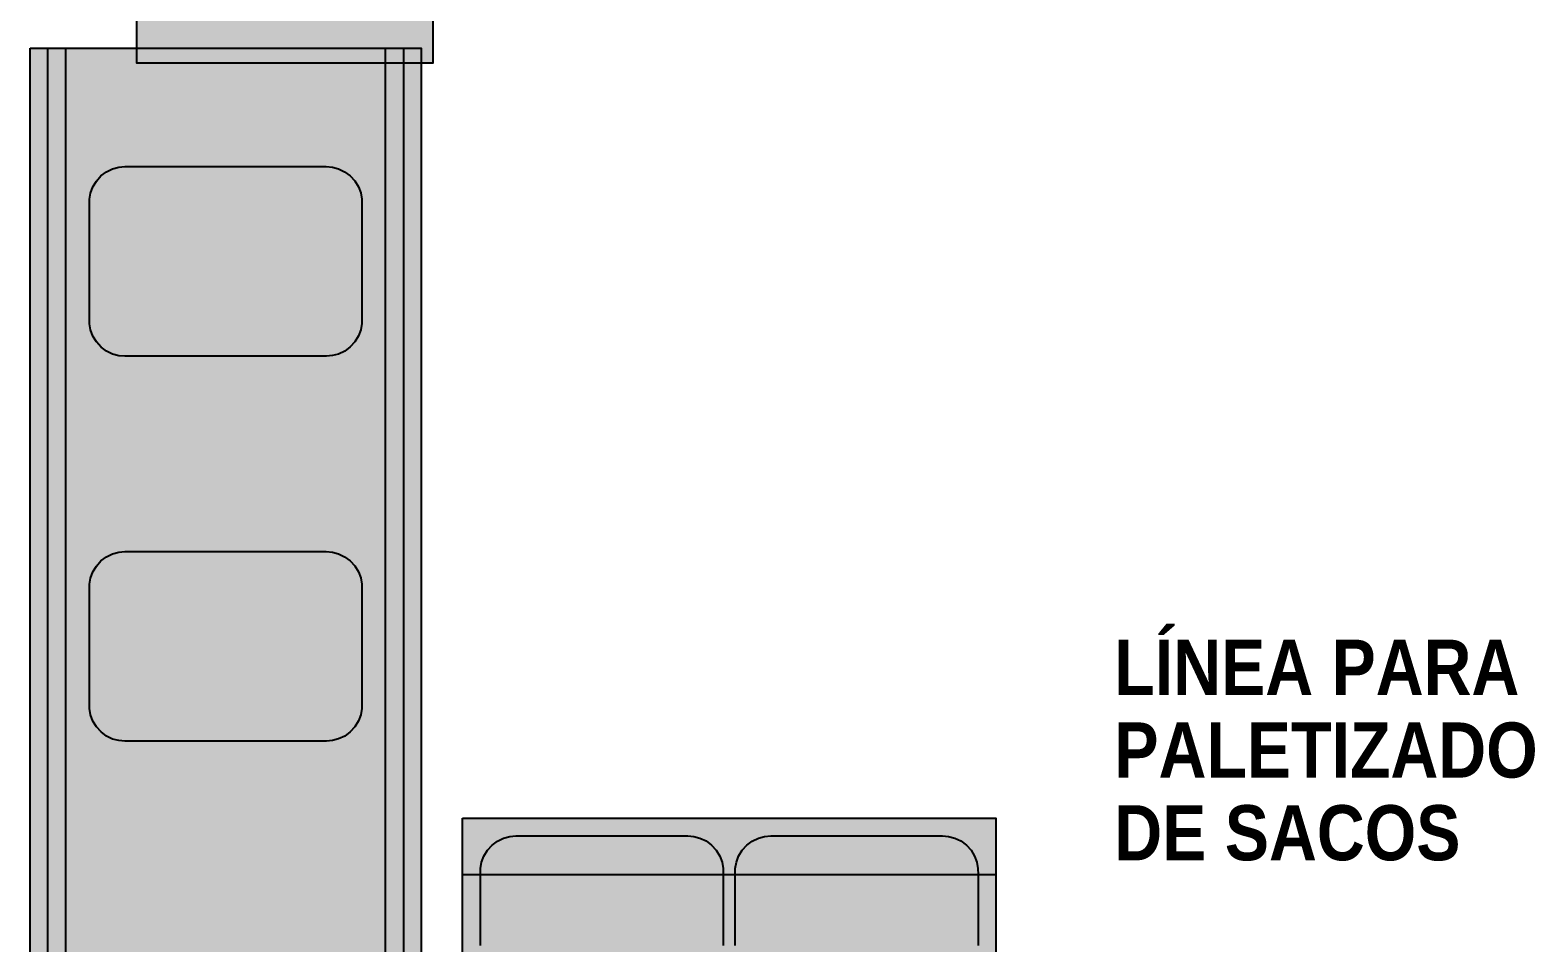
# Model space of a CAD drawing. Header units: metres. Extents: x 0 to 115, y 0 to 64.
# Drawn here: x 89.84 to 94.92, y 38.08 to 41.16 of the extents above; entities that cross this region are included whole.
import ezdxf

# ---------------------------------------------------------------- set-up
doc = ezdxf.new("R2010")
doc.units = ezdxf.units.M
for name, color, linetype, lineweight in [('G-ETIQUETA', 4, 'Continuous', 18), ('M-EQUIPO', 7, 'Continuous', 25), ('M-EQUIPO-RELLENO', 8, 'Continuous', 0)]:
    doc.layers.add(name, color=color, linetype=linetype, lineweight=lineweight)
doc.styles.add('PLANO', font='arial.ttf')
doc.styles.add('PLANO_N', font='arialbd.ttf')

# ---------------------------------------------------------------- blocks, each defined once
blk = doc.blocks.new('EQ_DOL-501')
at = {"layer": 'M-EQUIPO-RELLENO', "true_color": 0x3d4348}
h = blk.add_hatch(color=7, dxfattribs=at)
h.dxf.hatch_style = 1
h.paths.add_polyline_path([(-0.5, -0.6), (0.5, -0.6), (0.5, -1.65), (-0.5, -1.65)])
at = {"layer": 'M-EQUIPO'}
blk.add_lwpolyline([(-0.5, -0.6), (0.5, -0.6), (0.5, -1.65), (-0.5, -1.65)], close=True, dxfattribs=at)
at = {"layer": 'G-ETIQUETA', "style": 'PLANO', "flags": 1}
for tag, p in [('TAG', (0, 0)), ('NOMBRE', (0, -0.25)), ('AREA', (0, -0.5)), ('FUNCION', (0, -0.75)), ('CONFIANZA', (0, -1))]:
    blk.add_attdef(tag, p, '', height=0.15, dxfattribs=at)
blk = doc.blocks.new('EQ_paletizado')
at = {"layer": 'M-EQUIPO-RELLENO', "true_color": 0x5b7894}
h = blk.add_hatch(color=7, dxfattribs=at)
h.dxf.hatch_style = 1
h.paths.add_polyline_path([(-1.36, 2.3), (-1.24, 2.3), (-1.24, -1.4), (-1.36, -1.4)])
at = {"layer": 'M-EQUIPO-RELLENO', "true_color": 0xcfd5db}
h = blk.add_hatch(color=7, dxfattribs=at)
h.dxf.hatch_style = 1
h.paths.add_polyline_path([(-1.3, 2.3), (-0.1, 2.3), (-0.1, -1.4), (-1.3, -1.4)])
at = {"layer": 'M-EQUIPO-RELLENO', "true_color": 0x5b7894}
h = blk.add_hatch(color=7, dxfattribs=at)
h.dxf.hatch_style = 1
h.paths.add_polyline_path([(-0.16, 2.3), (-0.04, 2.3), (-0.04, -1.4), (-0.16, -1.4)])
at = {"layer": 'M-EQUIPO-RELLENO', "true_color": 0xefe2c4}
h = blk.add_hatch(color=7, dxfattribs=at)
h.dxf.hatch_style = 1
h.paths.add_polyline_path([(-1.04, 1.9), (-1.02, 1.9), (-1, 1.9), (-0.98, 1.9), (-0.96, 1.9), (-0.94, 1.9), (-0.92, 1.9), (-0.9001, 1.9), (-0.8801, 1.9), (-0.8601, 1.9), (-0.8401, 1.9), (-0.8201, 1.9), (-0.8001, 1.9), (-0.7801, 1.9), (-0.7601, 1.9), (-0.7401, 1.9), (-0.7201, 1.9), (-0.7001, 1.9), (-0.6801, 1.9), (-0.6602, 1.9), (-0.6402, 1.9), (-0.6202, 1.9), (-0.6002, 1.9), (-0.5802, 1.9), (-0.5602, 1.9), (-0.5402, 1.9), (-0.5202, 1.9), (-0.5002, 1.9), (-0.4802, 1.9), (-0.4602, 1.9), (-0.4402, 1.9), (-0.4203, 1.9), (-0.4003, 1.9), (-0.3803, 1.9), (-0.3603, 1.9), (-0.3397, 1.8983), (-0.3187, 1.8927), (-0.2982, 1.8829), (-0.2795, 1.869), (-0.2638, 1.8518), (-0.2519, 1.8321), (-0.2441, 1.8111), (-0.2404, 1.7902), (-0.24, 1.7701), (-0.24, 1.7501), (-0.24, 1.7301), (-0.24, 1.7101), (-0.24, 1.6901), (-0.24, 1.6701), (-0.24, 1.6501), (-0.24, 1.6301), (-0.24, 1.6101), (-0.24, 1.5901), (-0.24, 1.5701), (-0.24, 1.5502), (-0.24, 1.5302), (-0.24, 1.5102), (-0.24, 1.4902), (-0.24, 1.4702), (-0.24, 1.4502), (-0.24, 1.4302), (-0.24, 1.4102), (-0.24, 1.3902), (-0.2404, 1.3701), (-0.244, 1.3492), (-0.2517, 1.3282), (-0.2636, 1.3085), (-0.2793, 1.2912), (-0.2979, 1.2773), (-0.3184, 1.2674), (-0.3394, 1.2618), (-0.36, 1.26), (-0.38, 1.26), (-0.4, 1.26), (-0.42, 1.26), (-0.44, 1.26), (-0.46, 1.26), (-0.48, 1.26), (-0.4999, 1.26), (-0.5199, 1.26), (-0.5399, 1.26), (-0.5599, 1.26), (-0.5799, 1.26), (-0.5999, 1.26), (-0.6199, 1.26), (-0.6399, 1.26), (-0.6599, 1.26), (-0.6799, 1.26), (-0.6999, 1.26), (-0.7199, 1.26), (-0.7398, 1.26), (-0.7598, 1.26), (-0.7798, 1.26), (-0.7998, 1.26), (-0.8198, 1.26), (-0.8398, 1.26), (-0.8598, 1.26), (-0.8798, 1.26), (-0.8998, 1.26), (-0.9198, 1.26), (-0.9398, 1.26), (-0.9598, 1.26), (-0.9797, 1.26), (-0.9997, 1.26), (-1.0197, 1.26), (-1.0397, 1.26), (-1.0603, 1.2617), (-1.0813, 1.2673), (-1.1018, 1.2771), (-1.1205, 1.291), (-1.1362, 1.3082), (-1.1481, 1.3279), (-1.1559, 1.3489), (-1.1596, 1.3698), (-1.16, 1.3899), (-1.16, 1.4099), (-1.16, 1.4299), (-1.16, 1.4499), (-1.16, 1.4699), (-1.16, 1.4899), (-1.16, 1.5099), (-1.16, 1.5299), (-1.16, 1.5499), (-1.16, 1.5699), (-1.16, 1.5899), (-1.16, 1.6098), (-1.16, 1.6298), (-1.16, 1.6498), (-1.16, 1.6698), (-1.16, 1.6898), (-1.16, 1.7098), (-1.16, 1.7298), (-1.16, 1.7498), (-1.16, 1.7698), (-1.1596, 1.7899), (-1.156, 1.8108), (-1.1483, 1.8318), (-1.1364, 1.8515), (-1.1207, 1.8688), (-1.1021, 1.8827), (-1.0816, 1.8926), (-1.0606, 1.8982)])
h = blk.add_hatch(color=7, dxfattribs=at)
h.dxf.hatch_style = 1
h.paths.add_polyline_path([(-1.04, 0.6), (-1.02, 0.6), (-1, 0.6), (-0.98, 0.6), (-0.96, 0.6), (-0.94, 0.6), (-0.92, 0.6), (-0.9001, 0.6), (-0.8801, 0.6), (-0.8601, 0.6), (-0.8401, 0.6), (-0.8201, 0.6), (-0.8001, 0.6), (-0.7801, 0.6), (-0.7601, 0.6), (-0.7401, 0.6), (-0.7201, 0.6), (-0.7001, 0.6), (-0.6801, 0.6), (-0.6602, 0.6), (-0.6402, 0.6), (-0.6202, 0.6), (-0.6002, 0.6), (-0.5802, 0.6), (-0.5602, 0.6), (-0.5402, 0.6), (-0.5202, 0.6), (-0.5002, 0.6), (-0.4802, 0.6), (-0.4602, 0.6), (-0.4402, 0.6), (-0.4203, 0.6), (-0.4003, 0.6), (-0.3803, 0.6), (-0.3603, 0.6), (-0.3397, 0.5983), (-0.3187, 0.5927), (-0.2982, 0.5829), (-0.2795, 0.569), (-0.2638, 0.5518), (-0.2519, 0.5321), (-0.2441, 0.5111), (-0.2404, 0.4902), (-0.24, 0.4701), (-0.24, 0.4501), (-0.24, 0.4301), (-0.24, 0.4101), (-0.24, 0.3901), (-0.24, 0.3701), (-0.24, 0.3501), (-0.24, 0.3301), (-0.24, 0.3101), (-0.24, 0.2901), (-0.24, 0.2701), (-0.24, 0.2502), (-0.24, 0.2302), (-0.24, 0.2102), (-0.24, 0.1902), (-0.24, 0.1702), (-0.24, 0.1502), (-0.24, 0.1302), (-0.24, 0.1102), (-0.24, 0.0902), (-0.2404, 0.0701), (-0.244, 0.0492), (-0.2517, 0.0282), (-0.2636, 0.0085), (-0.2793, -0.0088), (-0.2979, -0.0227), (-0.3184, -0.0326), (-0.3394, -0.0382), (-0.36, -0.04), (-0.38, -0.04), (-0.4, -0.04), (-0.42, -0.04), (-0.44, -0.04), (-0.46, -0.04), (-0.48, -0.04), (-0.4999, -0.04), (-0.5199, -0.04), (-0.5399, -0.04), (-0.5599, -0.04), (-0.5799, -0.04), (-0.5999, -0.04), (-0.6199, -0.04), (-0.6399, -0.04), (-0.6599, -0.04), (-0.6799, -0.04), (-0.6999, -0.04), (-0.7199, -0.04), (-0.7398, -0.04), (-0.7598, -0.04), (-0.7798, -0.04), (-0.7998, -0.04), (-0.8198, -0.04), (-0.8398, -0.04), (-0.8598, -0.04), (-0.8798, -0.04), (-0.8998, -0.04), (-0.9198, -0.04), (-0.9398, -0.04), (-0.9598, -0.04), (-0.9797, -0.04), (-0.9997, -0.04), (-1.0197, -0.04), (-1.0397, -0.04), (-1.0603, -0.0383), (-1.0813, -0.0327), (-1.1018, -0.0229), (-1.1205, -0.009), (-1.1362, 0.0082), (-1.1481, 0.0279), (-1.1559, 0.0489), (-1.1596, 0.0698), (-1.16, 0.0899), (-1.16, 0.1099), (-1.16, 0.1299), (-1.16, 0.1499), (-1.16, 0.1699), (-1.16, 0.1899), (-1.16, 0.2099), (-1.16, 0.2299), (-1.16, 0.2499), (-1.16, 0.2699), (-1.16, 0.2899), (-1.16, 0.3098), (-1.16, 0.3298), (-1.16, 0.3498), (-1.16, 0.3698), (-1.16, 0.3898), (-1.16, 0.4098), (-1.16, 0.4298), (-1.16, 0.4498), (-1.16, 0.4698), (-1.1596, 0.4899), (-1.156, 0.5108), (-1.1483, 0.5318), (-1.1364, 0.5515), (-1.1207, 0.5688), (-1.1021, 0.5827), (-1.0816, 0.5926), (-1.0606, 0.5982)])
at = {"layer": 'M-EQUIPO-RELLENO', "true_color": 0xd9b98a}
h = blk.add_hatch(color=7, dxfattribs=at)
h.dxf.hatch_style = 1
h.paths.add_polyline_path([(0.1, -0.3), (1.9, -0.3), (1.9, -2.2), (0.1, -2.2)])
at = {"layer": 'M-EQUIPO-RELLENO', "true_color": 0xefe2c4}
h = blk.add_hatch(color=7, dxfattribs=at)
h.dxf.hatch_style = 1
h.paths.add_polyline_path([(0.28, -0.36), (0.3, -0.36), (0.32, -0.36), (0.34, -0.36), (0.36, -0.36), (0.38, -0.36), (0.3999, -0.36), (0.4199, -0.36), (0.4399, -0.36), (0.4599, -0.36), (0.4799, -0.36), (0.4999, -0.36), (0.5199, -0.36), (0.5399, -0.36), (0.5599, -0.36), (0.5799, -0.36), (0.5998, -0.36), (0.6198, -0.36), (0.6398, -0.36), (0.6598, -0.36), (0.6798, -0.36), (0.6998, -0.36), (0.7198, -0.36), (0.7398, -0.36), (0.7598, -0.36), (0.7798, -0.36), (0.7998, -0.36), (0.8197, -0.36), (0.8397, -0.36), (0.8597, -0.36), (0.8803, -0.3617), (0.9013, -0.3673), (0.9218, -0.3771), (0.9405, -0.391), (0.9562, -0.4082), (0.9681, -0.4279), (0.9759, -0.4489), (0.9796, -0.4698), (0.98, -0.4899), (0.98, -0.5099), (0.98, -0.5299), (0.98, -0.5499), (0.98, -0.5699), (0.98, -0.5899), (0.98, -0.6099), (0.98, -0.6299), (0.98, -0.6499), (0.98, -0.6698), (0.98, -0.6898), (0.98, -0.7098), (0.98, -0.7298), (0.98, -0.7498), (0.98, -0.7698), (0.98, -0.7898), (0.9796, -0.8099), (0.976, -0.8309), (0.9683, -0.8518), (0.9564, -0.8715), (0.9407, -0.8888), (0.9221, -0.9027), (0.9016, -0.9126), (0.8806, -0.9182), (0.86, -0.92), (0.84, -0.92), (0.82, -0.92), (0.8, -0.92), (0.78, -0.92), (0.76, -0.92), (0.7401, -0.92), (0.7201, -0.92), (0.7001, -0.92), (0.6801, -0.92), (0.6601, -0.92), (0.6401, -0.92), (0.6201, -0.92), (0.6001, -0.92), (0.5801, -0.92), (0.5601, -0.92), (0.5402, -0.92), (0.5202, -0.92), (0.5002, -0.92), (0.4802, -0.92), (0.4602, -0.92), (0.4402, -0.92), (0.4202, -0.92), (0.4002, -0.92), (0.3802, -0.92), (0.3602, -0.92), (0.3402, -0.92), (0.3203, -0.92), (0.3003, -0.92), (0.2803, -0.92), (0.2597, -0.9183), (0.2387, -0.9127), (0.2182, -0.9029), (0.1995, -0.889), (0.1838, -0.8718), (0.1719, -0.8521), (0.1641, -0.8311), (0.1604, -0.8102), (0.16, -0.7901), (0.16, -0.7701), (0.16, -0.7501), (0.16, -0.7301), (0.16, -0.7101), (0.16, -0.6901), (0.16, -0.6701), (0.16, -0.6501), (0.16, -0.6301), (0.16, -0.6102), (0.16, -0.5902), (0.16, -0.5702), (0.16, -0.5502), (0.16, -0.5302), (0.16, -0.5102), (0.16, -0.4902), (0.1604, -0.4701), (0.164, -0.4491), (0.1717, -0.4282), (0.1836, -0.4085), (0.1993, -0.3912), (0.2179, -0.3773), (0.2384, -0.3674), (0.2594, -0.3618)])
h = blk.add_hatch(color=7, dxfattribs=at)
h.dxf.hatch_style = 1
h.paths.add_polyline_path([(1.14, -0.36), (1.16, -0.36), (1.18, -0.36), (1.2, -0.36), (1.22, -0.36), (1.24, -0.36), (1.2599, -0.36), (1.2799, -0.36), (1.2999, -0.36), (1.3199, -0.36), (1.3399, -0.36), (1.3599, -0.36), (1.3799, -0.36), (1.3999, -0.36), (1.4199, -0.36), (1.4399, -0.36), (1.4598, -0.36), (1.4798, -0.36), (1.4998, -0.36), (1.5198, -0.36), (1.5398, -0.36), (1.5598, -0.36), (1.5798, -0.36), (1.5998, -0.36), (1.6198, -0.36), (1.6398, -0.36), (1.6598, -0.36), (1.6797, -0.36), (1.6997, -0.36), (1.7197, -0.36), (1.7403, -0.3617), (1.7613, -0.3673), (1.7818, -0.3771), (1.8005, -0.391), (1.8162, -0.4082), (1.8281, -0.4279), (1.8359, -0.4489), (1.8396, -0.4698), (1.84, -0.4899), (1.84, -0.5099), (1.84, -0.5299), (1.84, -0.5499), (1.84, -0.5699), (1.84, -0.5899), (1.84, -0.6099), (1.84, -0.6299), (1.84, -0.6499), (1.84, -0.6698), (1.84, -0.6898), (1.84, -0.7098), (1.84, -0.7298), (1.84, -0.7498), (1.84, -0.7698), (1.84, -0.7898), (1.8396, -0.8099), (1.836, -0.8309), (1.8283, -0.8518), (1.8164, -0.8715), (1.8007, -0.8888), (1.7821, -0.9027), (1.7616, -0.9126), (1.7406, -0.9182), (1.72, -0.92), (1.7, -0.92), (1.68, -0.92), (1.66, -0.92), (1.64, -0.92), (1.62, -0.92), (1.6001, -0.92), (1.5801, -0.92), (1.5601, -0.92), (1.5401, -0.92), (1.5201, -0.92), (1.5001, -0.92), (1.4801, -0.92), (1.4601, -0.92), (1.4401, -0.92), (1.4201, -0.92), (1.4002, -0.92), (1.3802, -0.92), (1.3602, -0.92), (1.3402, -0.92), (1.3202, -0.92), (1.3002, -0.92), (1.2802, -0.92), (1.2602, -0.92), (1.2402, -0.92), (1.2202, -0.92), (1.2002, -0.92), (1.1803, -0.92), (1.1603, -0.92), (1.1403, -0.92), (1.1197, -0.9183), (1.0987, -0.9127), (1.0782, -0.9029), (1.0595, -0.889), (1.0438, -0.8718), (1.0319, -0.8521), (1.0241, -0.8311), (1.0204, -0.8102), (1.02, -0.7901), (1.02, -0.7701), (1.02, -0.7501), (1.02, -0.7301), (1.02, -0.7101), (1.02, -0.6901), (1.02, -0.6701), (1.02, -0.6501), (1.02, -0.6301), (1.02, -0.6102), (1.02, -0.5902), (1.02, -0.5702), (1.02, -0.5502), (1.02, -0.5302), (1.02, -0.5102), (1.02, -0.4902), (1.0204, -0.4701), (1.024, -0.4491), (1.0317, -0.4282), (1.0436, -0.4085), (1.0593, -0.3912), (1.0779, -0.3773), (1.0984, -0.3674), (1.1194, -0.3618)])
at = {"layer": 'M-EQUIPO'}
for points in [[(-1.36, 2.3), (-1.24, 2.3), (-1.24, -1.4), (-1.36, -1.4)], [(-1.3, 2.3), (-0.1, 2.3), (-0.1, -1.4), (-1.3, -1.4)], [(-0.16, 2.3), (-0.04, 2.3), (-0.04, -1.4), (-0.16, -1.4)], [(-1.04, 1.9), (-1.02, 1.9), (-1, 1.9), (-0.98, 1.9), (-0.96, 1.9), (-0.94, 1.9), (-0.92, 1.9), (-0.9001, 1.9), (-0.8801, 1.9), (-0.8601, 1.9), (-0.8401, 1.9), (-0.8201, 1.9), (-0.8001, 1.9), (-0.7801, 1.9), (-0.7601, 1.9), (-0.7401, 1.9), (-0.7201, 1.9), (-0.7001, 1.9), (-0.6801, 1.9), (-0.6602, 1.9), (-0.6402, 1.9), (-0.6202, 1.9), (-0.6002, 1.9), (-0.5802, 1.9), (-0.5602, 1.9), (-0.5402, 1.9), (-0.5202, 1.9), (-0.5002, 1.9), (-0.4802, 1.9), (-0.4602, 1.9), (-0.4402, 1.9), (-0.4203, 1.9), (-0.4003, 1.9), (-0.3803, 1.9), (-0.3603, 1.9), (-0.3397, 1.8983), (-0.3187, 1.8927), (-0.2982, 1.8829), (-0.2795, 1.869), (-0.2638, 1.8518), (-0.2519, 1.8321), (-0.2441, 1.8111), (-0.2404, 1.7902), (-0.24, 1.7701), (-0.24, 1.7501), (-0.24, 1.7301), (-0.24, 1.7101), (-0.24, 1.6901), (-0.24, 1.6701), (-0.24, 1.6501), (-0.24, 1.6301), (-0.24, 1.6101), (-0.24, 1.5901), (-0.24, 1.5701), (-0.24, 1.5502), (-0.24, 1.5302), (-0.24, 1.5102), (-0.24, 1.4902), (-0.24, 1.4702), (-0.24, 1.4502), (-0.24, 1.4302), (-0.24, 1.4102), (-0.24, 1.3902), (-0.2404, 1.3701), (-0.244, 1.3492), (-0.2517, 1.3282), (-0.2636, 1.3085), (-0.2793, 1.2912), (-0.2979, 1.2773), (-0.3184, 1.2674), (-0.3394, 1.2618), (-0.36, 1.26), (-0.38, 1.26), (-0.4, 1.26), (-0.42, 1.26), (-0.44, 1.26), (-0.46, 1.26), (-0.48, 1.26), (-0.4999, 1.26), (-0.5199, 1.26), (-0.5399, 1.26), (-0.5599, 1.26), (-0.5799, 1.26), (-0.5999, 1.26), (-0.6199, 1.26), (-0.6399, 1.26), (-0.6599, 1.26), (-0.6799, 1.26), (-0.6999, 1.26), (-0.7199, 1.26), (-0.7398, 1.26), (-0.7598, 1.26), (-0.7798, 1.26), (-0.7998, 1.26), (-0.8198, 1.26), (-0.8398, 1.26), (-0.8598, 1.26), (-0.8798, 1.26), (-0.8998, 1.26), (-0.9198, 1.26), (-0.9398, 1.26), (-0.9598, 1.26), (-0.9797, 1.26), (-0.9997, 1.26), (-1.0197, 1.26), (-1.0397, 1.26), (-1.0603, 1.2617), (-1.0813, 1.2673), (-1.1018, 1.2771), (-1.1205, 1.291), (-1.1362, 1.3082), (-1.1481, 1.3279), (-1.1559, 1.3489), (-1.1596, 1.3698), (-1.16, 1.3899), (-1.16, 1.4099), (-1.16, 1.4299), (-1.16, 1.4499), (-1.16, 1.4699), (-1.16, 1.4899), (-1.16, 1.5099), (-1.16, 1.5299), (-1.16, 1.5499), (-1.16, 1.5699), (-1.16, 1.5899), (-1.16, 1.6098), (-1.16, 1.6298), (-1.16, 1.6498), (-1.16, 1.6698), (-1.16, 1.6898), (-1.16, 1.7098), (-1.16, 1.7298), (-1.16, 1.7498), (-1.16, 1.7698), (-1.1596, 1.7899), (-1.156, 1.8108), (-1.1483, 1.8318), (-1.1364, 1.8515), (-1.1207, 1.8688), (-1.1021, 1.8827), (-1.0816, 1.8926), (-1.0606, 1.8982)], [(-1.04, 0.6), (-1.02, 0.6), (-1, 0.6), (-0.98, 0.6), (-0.96, 0.6), (-0.94, 0.6), (-0.92, 0.6), (-0.9001, 0.6), (-0.8801, 0.6), (-0.8601, 0.6), (-0.8401, 0.6), (-0.8201, 0.6), (-0.8001, 0.6), (-0.7801, 0.6), (-0.7601, 0.6), (-0.7401, 0.6), (-0.7201, 0.6), (-0.7001, 0.6), (-0.6801, 0.6), (-0.6602, 0.6), (-0.6402, 0.6), (-0.6202, 0.6), (-0.6002, 0.6), (-0.5802, 0.6), (-0.5602, 0.6), (-0.5402, 0.6), (-0.5202, 0.6), (-0.5002, 0.6), (-0.4802, 0.6), (-0.4602, 0.6), (-0.4402, 0.6), (-0.4203, 0.6), (-0.4003, 0.6), (-0.3803, 0.6), (-0.3603, 0.6), (-0.3397, 0.5983), (-0.3187, 0.5927), (-0.2982, 0.5829), (-0.2795, 0.569), (-0.2638, 0.5518), (-0.2519, 0.5321), (-0.2441, 0.5111), (-0.2404, 0.4902), (-0.24, 0.4701), (-0.24, 0.4501), (-0.24, 0.4301), (-0.24, 0.4101), (-0.24, 0.3901), (-0.24, 0.3701), (-0.24, 0.3501), (-0.24, 0.3301), (-0.24, 0.3101), (-0.24, 0.2901), (-0.24, 0.2701), (-0.24, 0.2502), (-0.24, 0.2302), (-0.24, 0.2102), (-0.24, 0.1902), (-0.24, 0.1702), (-0.24, 0.1502), (-0.24, 0.1302), (-0.24, 0.1102), (-0.24, 0.0902), (-0.2404, 0.0701), (-0.244, 0.0492), (-0.2517, 0.0282), (-0.2636, 0.0085), (-0.2793, -0.0088), (-0.2979, -0.0227), (-0.3184, -0.0326), (-0.3394, -0.0382), (-0.36, -0.04), (-0.38, -0.04), (-0.4, -0.04), (-0.42, -0.04), (-0.44, -0.04), (-0.46, -0.04), (-0.48, -0.04), (-0.4999, -0.04), (-0.5199, -0.04), (-0.5399, -0.04), (-0.5599, -0.04), (-0.5799, -0.04), (-0.5999, -0.04), (-0.6199, -0.04), (-0.6399, -0.04), (-0.6599, -0.04), (-0.6799, -0.04), (-0.6999, -0.04), (-0.7199, -0.04), (-0.7398, -0.04), (-0.7598, -0.04), (-0.7798, -0.04), (-0.7998, -0.04), (-0.8198, -0.04), (-0.8398, -0.04), (-0.8598, -0.04), (-0.8798, -0.04), (-0.8998, -0.04), (-0.9198, -0.04), (-0.9398, -0.04), (-0.9598, -0.04), (-0.9797, -0.04), (-0.9997, -0.04), (-1.0197, -0.04), (-1.0397, -0.04), (-1.0603, -0.0383), (-1.0813, -0.0327), (-1.1018, -0.0229), (-1.1205, -0.009), (-1.1362, 0.0082), (-1.1481, 0.0279), (-1.1559, 0.0489), (-1.1596, 0.0698), (-1.16, 0.0899), (-1.16, 0.1099), (-1.16, 0.1299), (-1.16, 0.1499), (-1.16, 0.1699), (-1.16, 0.1899), (-1.16, 0.2099), (-1.16, 0.2299), (-1.16, 0.2499), (-1.16, 0.2699), (-1.16, 0.2899), (-1.16, 0.3098), (-1.16, 0.3298), (-1.16, 0.3498), (-1.16, 0.3698), (-1.16, 0.3898), (-1.16, 0.4098), (-1.16, 0.4298), (-1.16, 0.4498), (-1.16, 0.4698), (-1.1596, 0.4899), (-1.156, 0.5108), (-1.1483, 0.5318), (-1.1364, 0.5515), (-1.1207, 0.5688), (-1.1021, 0.5827), (-1.0816, 0.5926), (-1.0606, 0.5982)], [(0.1, -0.3), (1.9, -0.3), (1.9, -2.2), (0.1, -2.2)]]:
    blk.add_lwpolyline(points, close=True, dxfattribs=at)
for points in [[(0.16, -0.7301), (0.16, -0.7101), (0.16, -0.6901), (0.16, -0.6701), (0.16, -0.6501), (0.16, -0.6301), (0.16, -0.6102), (0.16, -0.5902), (0.16, -0.5702), (0.16, -0.5502), (0.16, -0.5302), (0.16, -0.5102), (0.16, -0.4902), (0.1604, -0.4701), (0.164, -0.4491), (0.1717, -0.4282), (0.1836, -0.4085), (0.1993, -0.3912), (0.2179, -0.3773), (0.2384, -0.3674), (0.2594, -0.3618), (0.28, -0.36), (0.3, -0.36), (0.32, -0.36), (0.34, -0.36), (0.36, -0.36), (0.38, -0.36), (0.3999, -0.36), (0.4199, -0.36), (0.4399, -0.36), (0.4599, -0.36), (0.4799, -0.36), (0.4999, -0.36), (0.5199, -0.36), (0.5399, -0.36), (0.5599, -0.36), (0.5799, -0.36), (0.5998, -0.36), (0.6198, -0.36), (0.6398, -0.36), (0.6598, -0.36), (0.6798, -0.36), (0.6998, -0.36), (0.7198, -0.36), (0.7398, -0.36), (0.7598, -0.36), (0.7798, -0.36), (0.7998, -0.36), (0.8197, -0.36), (0.8397, -0.36), (0.8597, -0.36), (0.8803, -0.3617), (0.9013, -0.3673), (0.9218, -0.3771), (0.9405, -0.391), (0.9562, -0.4082), (0.9681, -0.4279), (0.9759, -0.4489), (0.9796, -0.4698), (0.98, -0.4899), (0.98, -0.5099), (0.98, -0.5299), (0.98, -0.5499), (0.98, -0.5699), (0.98, -0.5899), (0.98, -0.6099), (0.98, -0.6299), (0.98, -0.6499), (0.98, -0.6698), (0.98, -0.6898), (0.98, -0.7098), (0.98, -0.7298)], [(1.02, -0.7301), (1.02, -0.7101), (1.02, -0.6901), (1.02, -0.6701), (1.02, -0.6501), (1.02, -0.6301), (1.02, -0.6102), (1.02, -0.5902), (1.02, -0.5702), (1.02, -0.5502), (1.02, -0.5302), (1.02, -0.5102), (1.02, -0.4902), (1.0204, -0.4701), (1.024, -0.4491), (1.0317, -0.4282), (1.0436, -0.4085), (1.0593, -0.3912), (1.0779, -0.3773), (1.0984, -0.3674), (1.1194, -0.3618), (1.14, -0.36), (1.16, -0.36), (1.18, -0.36), (1.2, -0.36), (1.22, -0.36), (1.24, -0.36), (1.2599, -0.36), (1.2799, -0.36), (1.2999, -0.36), (1.3199, -0.36), (1.3399, -0.36), (1.3599, -0.36), (1.3799, -0.36), (1.3999, -0.36), (1.4199, -0.36), (1.4399, -0.36), (1.4598, -0.36), (1.4798, -0.36), (1.4998, -0.36), (1.5198, -0.36), (1.5398, -0.36), (1.5598, -0.36), (1.5798, -0.36), (1.5998, -0.36), (1.6198, -0.36), (1.6398, -0.36), (1.6598, -0.36), (1.6797, -0.36), (1.6997, -0.36), (1.7197, -0.36), (1.7403, -0.3617), (1.7613, -0.3673), (1.7818, -0.3771), (1.8005, -0.391), (1.8162, -0.4082), (1.8281, -0.4279), (1.8359, -0.4489), (1.8396, -0.4698), (1.84, -0.4899), (1.84, -0.5099), (1.84, -0.5299), (1.84, -0.5499), (1.84, -0.5699), (1.84, -0.5899), (1.84, -0.6099), (1.84, -0.6299), (1.84, -0.6499), (1.84, -0.6698), (1.84, -0.6898), (1.84, -0.7098), (1.84, -0.7298)]]:
    blk.add_lwpolyline(points, dxfattribs=at)
at = {"layer": 'M-EQUIPO', "true_color": 0x8c6a3f}
blk.add_lwpolyline([(0.1, -0.49), (1.9, -0.49)], dxfattribs=at)
at = {"layer": 'G-ETIQUETA', "style": 'PLANO', "flags": 1}
for tag, p in [('TAG', (0, 0)), ('NOMBRE', (0, -0.25)), ('AREA', (0, -0.5)), ('FUNCION', (0, -0.75)), ('CONFIANZA', (0, -1))]:
    blk.add_attdef(tag, p, '', height=0.15, dxfattribs=at)

msp = doc.modelspace()

# ---------------------------------------------------------------- block references
at = {"layer": 'M-EQUIPO'}
for name, p in [('EQ_DOL-501', (90.7, 42.7)), ('EQ_paletizado', (91.2, 38.8))]:
    msp.add_blockref(name, p, dxfattribs=at)

# ---------------------------------------------------------------- texts
at = {"layer": 'G-ETIQUETA', "insert": (93.5, 39.1026), "char_height": 0.1862, "attachment_point": 1, "line_spacing_factor": 0.9, "style": 'PLANO_N'}
msp.add_mtext('\\W0.86;LÍNEA PARA\\PPALETIZADO\\PDE SACOS', dxfattribs=at)

doc.saveas('drawing.dxf')
